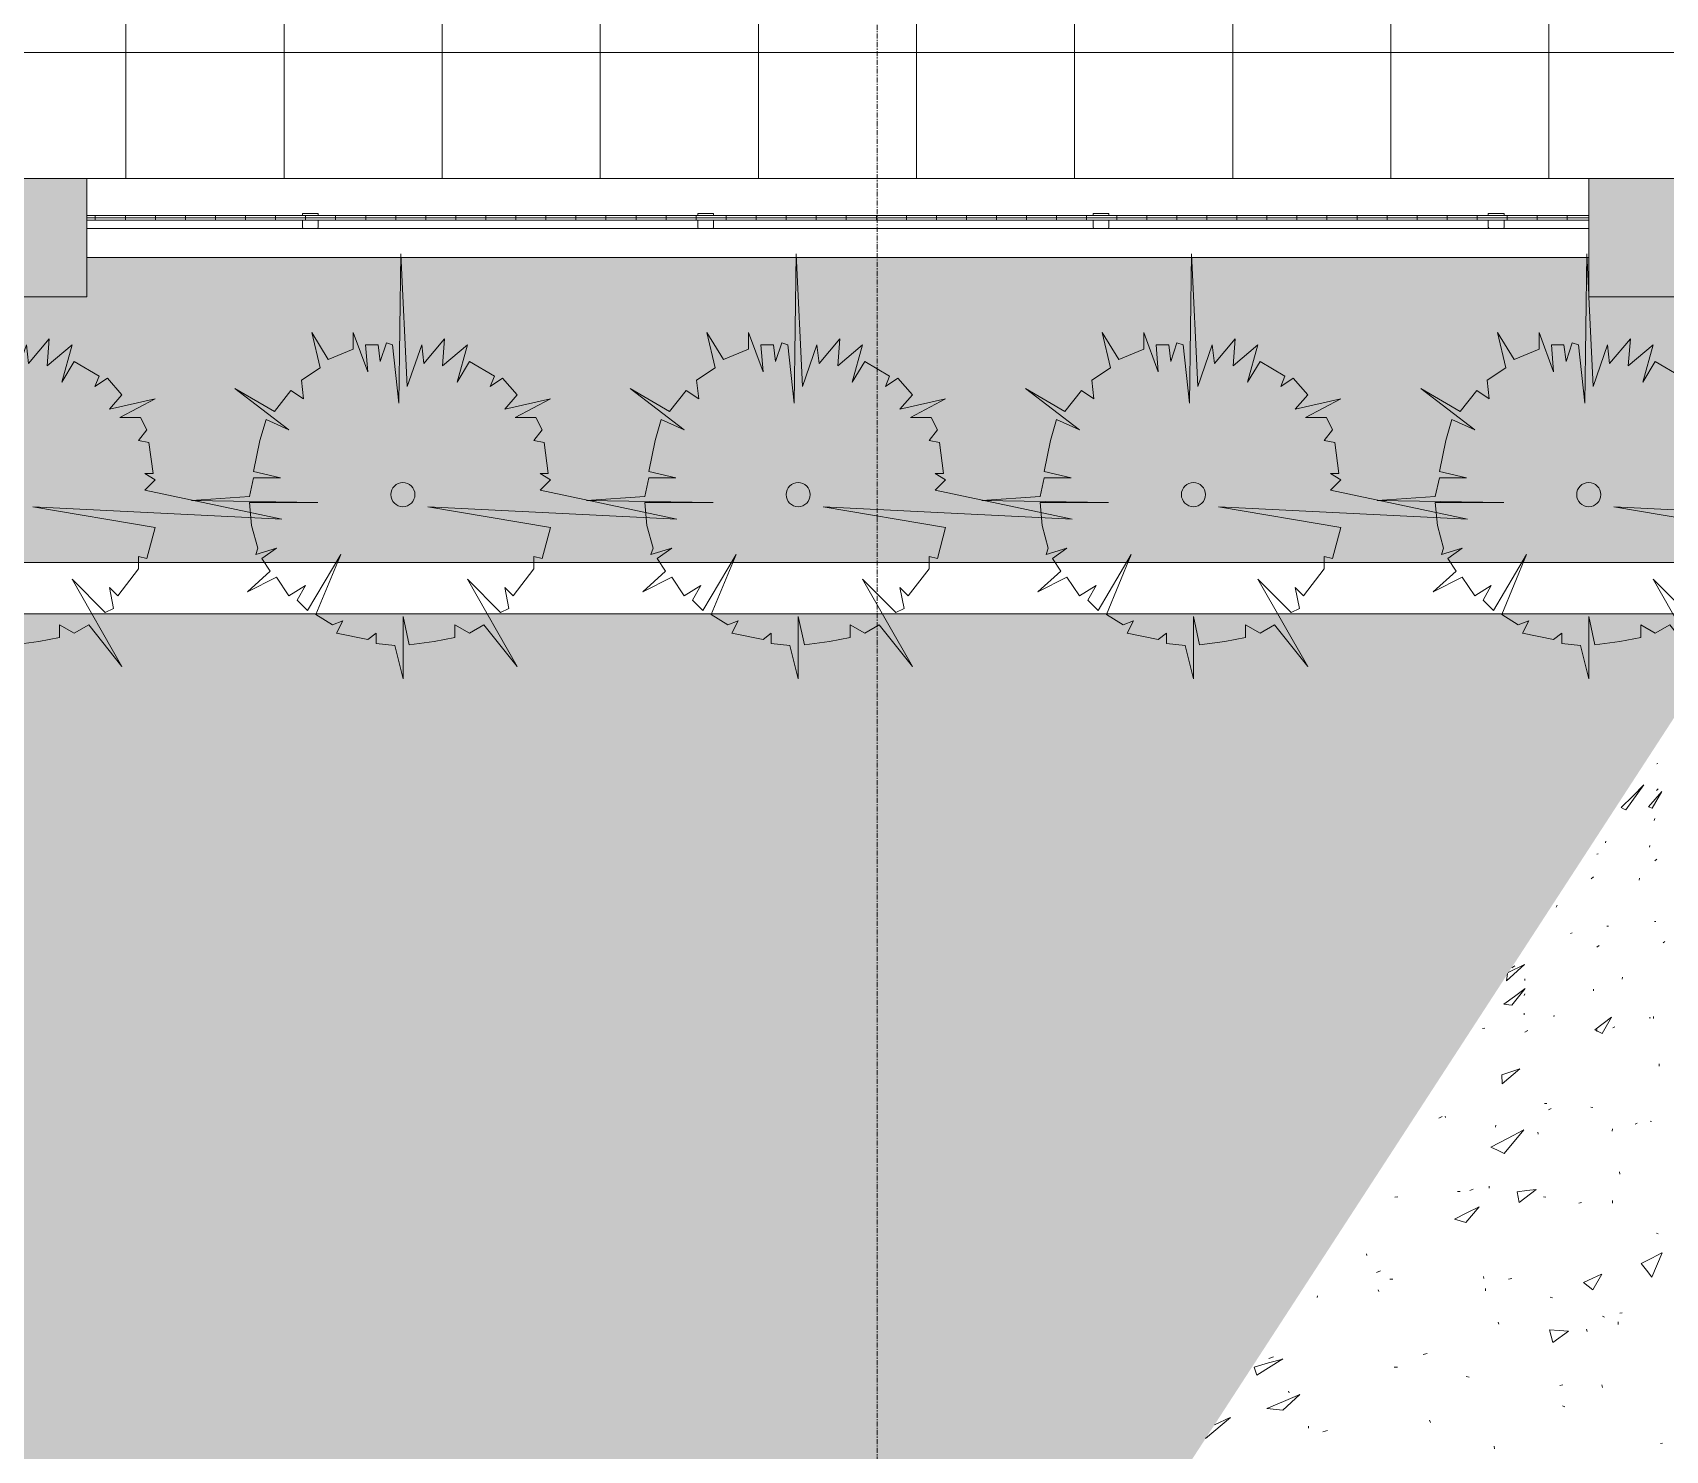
# Model space of a CAD drawing. Header units: millimetres. Extents: x 5359 to 218750, y -16347 to 109893.
# Drawn here: x 58816 to 62946, y 81200 to 84787 of the extents above; entities that cross this region are included whole.
import ezdxf

# ---------------------------------------------------------------- set-up
doc = ezdxf.new("R2010")
doc.units = ezdxf.units.MM
doc.linetypes.add('Double dash', pattern=[41.999998, 12, -6, 6, -6, 6, -6])
doc.linetypes.add('Grid Line', pattern=[22.225, 12.7, -3.175, 3.175, -3.175])
for name, color, linetype, lineweight in [('A-FLOR', 192, 'Continuous', 9), ('A-FLOR-HRAL', 11, 'Continuous', 9), ('A-FLOR-PATT', 8, 'Continuous', 9), ('A-WALL', 113, 'Continuous', 9), ('C-PROP-LINE', 91, 'Double dash', 18), ('G-IMPT', 8, 'Continuous', 9), ('L-PLNT', 71, 'Continuous', 9), ('S-COLS', 52, 'Continuous', 9), ('S-COLS-3', 9, 'Continuous', 9), ('S-COLS-4', 52, 'Continuous', 18), ('S-GRID-1', 1, 'Grid Line', 9)]:
    doc.layers.add(name, color=color, linetype=linetype, lineweight=lineweight)

# ---------------------------------------------------------------- blocks, each defined once
blk = doc.blocks.new('FP_75-TKCS_MB ĐỊNH VỊ CỔNG-HÀNG RÀO')
at = {"layer": 'A-FLOR-PATT'}
for p, q in [((62925, 82937), (62927.5, 82938.3)), ((62846.6, 82820.6), (62892.3, 82884.3)), ((62864.3, 82855.5), (62892.3, 82884.3)), ((62913.2, 82825.2), (62937.6, 82867.3)), ((62920.9, 82847.7), (62937.5, 82867.3)), ((62924, 82869.3), (62928.5, 82874)), ((62835, 82826.3), (62864.3, 82855.5)), ((62835, 82826.3), (62840.7, 82823.5)), ((62840.7, 82823.5), (62846.6, 82820.5)), ((62903.7, 82828.2), (62920.9, 82847.7)), ((62903.7, 82828.2), (62913.1, 82825.2)), ((62919.7, 82798.6), (62918.3, 82793.6)), ((62795.7, 82741.1), (62794.8, 82737.5)), ((62772.7, 82708.3), (62776.2, 82709.7)), ((62907.1, 82730.2), (62906.7, 82726)), ((62920.2, 82692.1), (62924.6, 82696.3)), ((62758.7, 82646.3), (62764.7, 82651)), ((62881.2, 82648.1), (62880, 82642.9)), ((62672.4, 82579.3), (62670.4, 82574.6)), ((62919.2, 82538.1), (62922.3, 82538.3)), ((62706.6, 82508.2), (62710.8, 82509.2)), ((62798.7, 82526.2), (62802.5, 82526.8)), ((62941.1, 82484.3), (62945.3, 82487.9)), ((62773.4, 82473.6), (62779.3, 82477.6)), ((62544.4, 82387.9), (62589.9, 82429.7)), ((62547.5, 82406.6), (62544.4, 82387.9)), ((62549.1, 82409), (62589.9, 82429.7)), ((62558.2, 82421.3), (62565.6, 82426.3)), ((62557.7, 82326.9), (62591.7, 82368.4)), ((62565.1, 82348.8), (62591.7, 82368.4)), ((62591.3, 82392.9), (62591, 82389.1)), ((62764.4, 82367.1), (62764.6, 82362.7)), ((62838.1, 82397.5), (62837.4, 82392)), ((62537.8, 82329), (62565.1, 82348.8)), ((62537.8, 82328.9), (62557.6, 82326.9)), ((62590.9, 82355.6), (62589.4, 82350.8)), ((62589.1, 82306.2), (62589.1, 82302.3)), ((62662.4, 82299.1), (62667.2, 82299.6)), ((62768.3, 82264.5), (62789.5, 82280.4)), ((62786.4, 82255.3), (62809.9, 82296.3)), ((62789.5, 82280.4), (62809.9, 82296.3)), ((62905.8, 82294.9), (62909.3, 82294.4)), ((62916.2, 82298.3), (62916.8, 82293.2)), ((62484, 82267.2), (62489.4, 82268.6)), ((62591.3, 82258.5), (62598.6, 82262.6)), ((62768.3, 82264.5), (62786.4, 82255.3)), ((62772.7, 82264.8), (62773.2, 82260.2)), ((62813.3, 82268.9), (62819, 82272.2)), ((62532.7, 82150.4), (62555.9, 82158)), ((62534, 82127.4), (62578.7, 82165.2)), ((62555.9, 82158), (62578.7, 82165.2)), ((62930.5, 82178.2), (62931.2, 82172.7)), ((62532.7, 82150.4), (62534, 82127.4)), ((62641, 82078.1), (62646.3, 82077.9)), ((62373.1, 82040.6), (62382, 82045.2)), ((62389.5, 82046.1), (62389.9, 82042.3)), ((62650.7, 82062.2), (62657.9, 82065.4)), ((62757.8, 82068.3), (62762.6, 82067.6)), ((62907.8, 82033.2), (62911.6, 82031.9)), ((62517.8, 82023.4), (62517.1, 82018.2)), ((62539.1, 81951.5), (62588.8, 82011.1)), ((62547.5, 81989.4), (62588.7, 82011.1)), ((62623.8, 82005.1), (62624.7, 82000.5)), ((62812.4, 82014.1), (62812.3, 82008.1)), ((62870.1, 82025.3), (62875.4, 82027.8)), ((62504.7, 81967), (62547.5, 81989.4)), ((62504.7, 81967), (62521.9, 81959.5)), ((62521.9, 81959.5), (62539, 81951.5)), ((62500.8, 81868.7), (62500.4, 81863.4)), ((62830.3, 81904.7), (62831.4, 81899.1)), ((62262.3, 81841.1), (62269.4, 81842.1)), ((62420.7, 81855), (62427.4, 81855.1)), ((62451.8, 81858.1), (62460.5, 81861.5)), ((62571.3, 81854.3), (62595.7, 81857.6)), ((62571.3, 81854.3), (62576.6, 81827.4)), ((62576.7, 81827.4), (62619.6, 81860.6)), ((62595.7, 81857.6), (62619.5, 81860.6)), ((62638.4, 81842), (62644.2, 81841.1)), ((62727.9, 81825.3), (62734.7, 81827.6)), ((62812.9, 81832.4), (62813, 81826.1)), ((62412.9, 81785.5), (62444.3, 81801)), ((62412.9, 81785.4), (62441.9, 81776.9)), ((62441.9, 81776.9), (62475.1, 81816.2)), ((62444.3, 81801), (62475.1, 81816.2)), ((62924.3, 81750.2), (62928.3, 81748.1)), ((62190.3, 81697.3), (62191.5, 81693.4)), ((62885.2, 81673.1), (62898.7, 81656)), ((62885.3, 81673.1), (62912.4, 81686.4)), ((62912, 81638.6), (62938, 81699.9)), ((62912.4, 81686.4), (62937.9, 81699.9)), ((62215.9, 81650.3), (62226.2, 81654.3)), ((62249.6, 81633), (62257.3, 81633.3)), ((62486, 81640.1), (62487.5, 81635.2)), ((62549.6, 81633.2), (62558.1, 81635.4)), ((62739, 81625.4), (62762.6, 81635.7)), ((62739, 81625.4), (62763.4, 81606.7)), ((62762.6, 81635.7), (62785.3, 81646)), ((62763.4, 81606.7), (62785.4, 81646)), ((62898.7, 81656), (62912, 81638.6)), ((62066.6, 81591.5), (62065.9, 81586.7)), ((62219.8, 81606.1), (62221.2, 81601.9)), ((62491.7, 81609.8), (62491.7, 81604.1)), ((62655.1, 81587.7), (62661.2, 81585.9)), ((62787.3, 81539.9), (62792.7, 81537.5)), ((62831.4, 81547.3), (62837.5, 81548.5)), ((62523.5, 81524.6), (62525.2, 81519.3)), ((62653.4, 81505.4), (62677.8, 81503.7)), ((62653.4, 81505.4), (62661.8, 81473.5)), ((62661.8, 81473.5), (62701.6, 81501.7)), ((62677.8, 81503.7), (62701.6, 81501.7)), ((62746.9, 81507), (62748.5, 81501)), ((62826.7, 81525.1), (62827.1, 81518.4)), ((61906.3, 81411.1), (61942.6, 81421.6)), ((61913.2, 81390.5), (61978.7, 81431.5)), ((61942.6, 81421.6), (61978.6, 81431.4)), ((61943.5, 81432.6), (61955.3, 81437.3)), ((62333.7, 81442.7), (62343.8, 81445.2)), ((61906.2, 81411.1), (61913.1, 81390.5)), ((62260.5, 81410.9), (62268.8, 81410.4)), ((62442.8, 81387.4), (62450.4, 81385.9)), ((61978.7, 81301.7), (62021.8, 81341.9)), ((61980.5, 81324.3), (62021.8, 81341.9)), ((61993.2, 81350), (61995, 81346)), ((62679.4, 81364.7), (62687.2, 81365.7)), ((62785.4, 81366.1), (62787.2, 81359.7)), ((61938.6, 81306), (61980.5, 81324.3)), ((61938.6, 81306), (61978.5, 81301.7)), ((62686.1, 81313.3), (62692.4, 81310.5)), ((61782.7, 81230), (61846, 81283.2)), ((61805.6, 81265.3), (61845.9, 81283.2)), ((62043.6, 81261.5), (62043.7, 81256.3)), ((62079.7, 81247.4), (62091.4, 81250.6)), ((62349.8, 81276.4), (62352, 81271.2)), ((62513.4, 81210.8), (62514.1, 81204.5)), ((62934.4, 81218.1), (62939.6, 81218.3))]:
    blk.add_line(p, q, dxfattribs=at)
blk = doc.blocks.new('M_Concrete-Rectangular-Column2 - 300x300-2025389-TKCS_MB ĐỊNH VỊ CỔNG-HÀNG RÀO')
at = {"layer": 'S-COLS-3'}
blk.add_hatch(color=256, dxfattribs=at).paths.add_polyline_path([(150, -150), (150, 150), (-150, 150), (-150, -150)])
at = {"layer": 'S-COLS-4'}
for p, q in [((150, 150), (-150, 150)), ((-150, 150), (-150, -150)), ((150, -150), (150, 150)), ((-150, -150), (150, -150))]:
    blk.add_line(p, q, dxfattribs=at)
blk = doc.blocks.new('NBS_CLDPhysicalSecuritySystems_MtlMeshPnlFncngSym_CLDModsecSecurusS3_InfillPanel - NBS_CLDPhysicalSecuritySystems_MtlMeshPnlFncngSym_CLDModsecSecurusS2_InfillPanel-2369324-TKCS_MB ĐỊNH VỊ CỔNG-HÀNG RÀO')
at = {"layer": 'A-FLOR-HRAL'}
h = blk.add_hatch(dxfattribs=at)
h.set_pattern_fill('FP_29', color=256, style=0, pattern_type=2)
h.set_pattern_definition([(180, (609.6, 0), (-2e-15, -13), []), (270, (609.6, 0), (76, 5e-15), [])])
h.paths.add_polyline_path([(0, 6), (0, -6), (3800, -6), (3800, 6), (1713.8, 6)])
for p, q in [((218, 27), (0, 27)), ((0, 6), (3800, 6)), ((214, 6), (214, 23)), ((254, 6), (214, 6)), ((218, 27), (250, 27)), ((1218, 27), (250, 27)), ((254, 23), (254, 6)), ((1214, 6), (1214, 23)), ((1254, 6), (1214, 6)), ((1218, 27), (1250, 27)), ((2218, 27), (1250, 27)), ((1254, 23), (1254, 6)), ((2214, 6), (2214, 23)), ((2254, 6), (2214, 6)), ((2218, 27), (2250, 27)), ((3218, 27), (2250, 27)), ((2254, 23), (2254, 6)), ((3214, 6), (3214, 23)), ((3254, 6), (3214, 6)), ((3218, 27), (3250, 27)), ((3800, 27), (3250, 27)), ((3254, 23), (3254, 6)), ((3800, -6), (0, -6)), ((214, -11), (214, -6)), ((214, -6), (254, -6)), ((254, -11), (214, -11)), ((254, -6), (254, -11)), ((1214, -11), (1214, -6)), ((1214, -6), (1254, -6)), ((1254, -11), (1214, -11)), ((1254, -6), (1254, -11)), ((2214, -11), (2214, -6)), ((2214, -6), (2254, -6)), ((2254, -11), (2214, -11)), ((2254, -6), (2254, -11)), ((3214, -11), (3214, -6)), ((3214, -6), (3254, -6)), ((3254, -11), (3214, -11)), ((3254, -6), (3254, -11))]:
    blk.add_line(p, q, dxfattribs=at)
for centre, start, end in [((218, 23), 90, 180), ((250, 23), 0, 90), ((1218, 23), 90, 180), ((1250, 23), 0, 90), ((2218, 23), 90, 180), ((2250, 23), 0, 90), ((3218, 23), 90, 180), ((3250, 23), 0, 90)]:
    blk.add_arc(centre, 4, start, end, dxfattribs=at)
blk = doc.blocks.new('CAY MAI VAN PHUC - CAY DUC SOC_dwg-2256080-TKCS_MB ĐỊNH VỊ CỔNG-HÀNG RÀO')
at = {"layer": 'G-IMPT', "flags": 128}
blk.add_lwpolyline([(32.8, 479.5), (12.9, 293.4), (6.2, 771.8), (-13.8, 346.6), (-60.3, 479.5), (-67, 419.7), (-133.5, 499.4), (-126.8, 413), (-206.6, 479.5), (-173.4, 359.9), (-213.3, 426.3), (-293.1, 379.8), (-279.8, 346.6), (-319.7, 373.2), (-366.2, 320), (-326.3, 273.5), (-472.6, 306.7), (-359.6, 246.9), (-426.1, 246.9), (-446, 207.1), (-419.4, 173.8), (-452.7, 167.2), (-466, 67.5), (-439.4, 67.5), (-472.6, 47.6), (-439.4, 14.4), (-878.3, -78.6), (-80.3, -38.8), (-472.6, -105.2), (-446, -204.9), (-419.4, -198.2), (-419.4, -238.1), (-352.9, -324.5), (-326.3, -297.9), (-339.6, -364.4), (-313, -377.6), (-206.6, -271.3), (-366.2, -550.4), (-259.8, -417.5), (-213.3, -444.1), (-166.7, -417.5), (-166.7, -457.4), (-100.2, -470.7), (-19.9, -481.4), (-0.5, -390.9), (-0.5, -590.3), (26.2, -484), (86, -477.3), (86, -444.1), (112.6, -464), (212.4, -444.1), (192.4, -404.2), (225.7, -417.5), (278.9, -384.3), (199.1, -191.6), (305.5, -371), (338.7, -337.8), (312.1, -291.3), (365.3, -324.5), (405.2, -264.7), (498.3, -311.2), (425.2, -244.8), (451.8, -204.9), (405.2, -171.7), (471.7, -191.6), (465.1, -171.7), (485, -98.6), (491.7, -25.5), (272.2, -25.5), (677.9, -18.8), (491.7, -5.6), (478.4, 54.2), (391.9, 54.2), (478.4, 74.2), (458.4, 173.8), (438.5, 240.3), (365.3, 207.1), (538.2, 340), (411.9, 266.9), (358.7, 333.3), (318.8, 306.7), (325.4, 366.5), (265.6, 406.4), (292.2, 519.4), (239, 433), (159.2, 466.2), (159.2, 519.4), (112.6, 393.1), (119.3, 479.5), (79.4, 479.5), (72.7, 426.3), (52.8, 486.1)], close=True, dxfattribs=at)
at = {"layer": 'G-IMPT'}
blk.add_circle((0, 0), 38.6, dxfattribs=at)
blk = doc.blocks.new('CAY MAI VAN PHUC - CAY BONG TRANG-2256527-TKCS_MB ĐỊNH VỊ CỔNG-HÀNG RÀO')
at = {"extrusion": (0, 0, -1), "xscale": 0.7894736842105263, "yscale": 0.7894736842105263, "zscale": -0.7894736842105263, "rotation": 180}
blk.add_blockref('CAY MAI VAN PHUC - CAY DUC SOC_dwg-2256080-TKCS_MB ĐỊNH VỊ CỔNG-HÀNG RÀO', (0, 0), dxfattribs=at)
blk = doc.blocks.new('CAY MAI VAN PHUC - CAY DUC SOC_dwg-V324-TKCS_MB ĐỊNH VỊ CỔNG-HÀNG RÀO')
at = {"layer": 'G-IMPT', "flags": 128}
for points in [[(32.8, 479.5), (12.9, 293.4), (6.2, 771.8), (0, 639.7)], [(-0.3, 633.3), (-13.8, 346.6), (-60.3, 479.5), (-67, 419.7), (-133.5, 499.4), (-126.8, 413), (-206.6, 479.5), (-173.4, 359.9), (-213.3, 426.3), (-293.1, 379.8), (-279.8, 346.6), (-319.7, 373.2), (-366.2, 320), (-326.3, 273.5), (-472.6, 306.7), (-359.6, 246.9), (-426.1, 246.9), (-446, 207.1), (-419.4, 173.8), (-452.7, 167.2), (-466, 67.5), (-439.4, 67.5), (-472.6, 47.6), (-439.4, 14.4), (-878.3, -78.6), (-80.3, -38.8), (-472.6, -105.2), (-446, -204.9), (-419.4, -198.2), (-419.4, -238.1), (-352.9, -324.5), (-326.3, -297.9), (-339.6, -364.4), (-313, -377.6), (-206.6, -271.3), (-366.2, -550.4), (-259.8, -417.5), (-213.3, -444.1), (-166.7, -417.5), (-166.7, -457.4), (-100.2, -470.7), (-19.9, -481.4), (-0.5, -390.9), (-0.5, -590.3), (26.2, -484), (86, -477.3), (86, -444.1), (112.6, -464), (212.4, -444.1), (192.4, -404.2), (225.7, -417.5), (278.9, -384.3), (199.1, -191.6), (305.5, -371), (338.7, -337.8), (312.1, -291.3), (365.3, -324.5), (405.2, -264.7), (498.3, -311.2), (425.2, -244.8), (451.8, -204.9), (405.2, -171.7), (471.7, -191.6), (465.1, -171.7), (485, -98.6), (491.7, -25.5), (272.2, -25.5), (677.9, -18.8), (491.7, -5.6), (478.4, 54.2), (391.9, 54.2), (478.4, 74.2), (458.4, 173.8), (438.5, 240.3), (365.3, 207.1), (538.2, 340), (411.9, 266.9), (358.7, 333.3), (318.8, 306.7), (325.4, 366.5), (265.6, 406.4), (292.2, 519.4), (239, 433), (159.2, 466.2), (159.2, 519.4), (112.6, 393.1), (119.3, 479.5), (79.4, 479.5), (72.7, 426.3), (52.8, 486.1), (32.8, 479.5)]]:
    blk.add_lwpolyline(points, dxfattribs=at)
at = {"layer": 'G-IMPT'}
blk.add_circle((0, 0), 38.6, dxfattribs=at)
blk = doc.blocks.new('CAY MAI VAN PHUC - CAY BONG TRANG-V325-TKCS_MB ĐỊNH VỊ CỔNG-HÀNG RÀO')
at = {"extrusion": (0, 0, -1), "xscale": 0.7894736842105263, "yscale": 0.7894736842105263, "zscale": -0.7894736842105263, "rotation": 180}
blk.add_blockref('CAY MAI VAN PHUC - CAY DUC SOC_dwg-V324-TKCS_MB ĐỊNH VỊ CỔNG-HÀNG RÀO', (0, 0), dxfattribs=at)
blk = doc.blocks.new('Family - ___-1476882-TKCS_MB ĐỊNH VỊ CỔNG-HÀNG RÀO')
at = {"layer": 'C-PROP-LINE'}
blk.add_line((33103.5, 84418.2), (127801.6, 84418.2), dxfattribs=at)

msp = doc.modelspace()

# ---------------------------------------------------------------- hatches: boundary and pattern name
at = {"layer": 'A-FLOR-PATT'}
h = msp.add_hatch(dxfattribs=at)
h.set_pattern_fill('FP_5', color=256, style=0, pattern_type=2)
h.set_pattern_definition([(90, (81451.8, 48336.34), (-400, 2e-14), []), (180, (81451.8, 48336.34), (-5e-14, -400), [])])
h.paths.add_polyline_path([(14081.4, -16347.2), (14081.4, 79336.3), (14075, 79693.3), (14055.9, 80049.7), (14024.1, 80405.3), (13979.6, 80759.5), (13922.5, 81111.9), (13852.8, 81462), (13770.7, 81809.4), (13676.3, 82153.7), (13569.6, 82494.3), (13450.9, 82831), (13320.2, 83163.2), (13177.7, 83490.5), (13023.6, 83812.5), (12858.2, 84128.8), (12681.5, 84439), (12493.9, 84742.7), (12295.6, 85039.6), (12086.8, 85329.1), (11867.8, 85611), (11638.9, 85884.9), (11400.3, 86150.5), (11152.4, 86407.4), (10895.5, 86655.3), (10630, 86893.8), (10356.1, 87122.8), (10074.1, 87341.7), (9784.6, 87550.5), (9487.8, 87748.9), (9184.1, 87936.5), (8873.9, 88113.1), (8557.5, 88278.6), (8235.5, 88432.7), (7908.2, 88575.1), (7576, 88705.8), (7239.4, 88824.6), (6898.7, 88931.3), (6554.4, 89025.7), (6207, 89107.8), (5856.9, 89177.4), (5504.5, 89234.6), (5358.8, 89252.8), (5358.8, 82030.3), (10052.8, 77336.3), (10052.8, -16347.2), (12634.8, -16347.2)])
h.paths.add_polyline_path([(51727.7, -16347.2), (56702.6, -16347.2), (56702.6, -12330.8), (31070.8, -12330.8), (26103.5, -7352), (26103.5, 40986.3), (24603.5, 40986.3), (22103.5, 38486.3), (22103.5, -8023.3), (22132.9, -8371.9), (22174.4, -8719.2), (22228.1, -9064.9), (22293.8, -9408.5), (22371.5, -9749.6), (22461, -10087.7), (22562.4, -10422.5), (22675.4, -10753.6), (22799.9, -11080.5), (22935.8, -11402.8), (23082.8, -11720.2), (23240.9, -12032.3), (23409.7, -12338.6), (23589.2, -12638.9), (23779.1, -12932.6), (23979.2, -13219.6), (24189.1, -13499.4), (24408.7, -13771.7), (24637.7, -14036.1), (24875.9, -14292.4), (25122.8, -14540.1), (25378.2, -14779.1), (25641.9, -15009), (25913.4, -15229.6), (26192.5, -15440.5), (26478.7, -15641.5), (26771.9, -15832.4), (27071.5, -16012.9), (27377.3, -16182.8), (27700.1, -16347.2), (44092.7, -16347.2)])
h.paths.add_polyline_path([(134801.6, 7388.2), (140779.3, 7388.2), (140779.3, 38986.3), (138279.3, 40986.3), (134801.5, 40986.3), (134801.5, 7388.2)])
h.paths.add_polyline_path([(157794.6, 7388.2), (157794.6, 109892.8), (152779.3, 109892.8), (152779.3, 7388.2), (155944.1, 7388.2)])
h.paths.add_polyline_path([(138279.3, 45986.3), (140779.3, 47986.3), (140779.3, 77336.3), (140773.2, 77721), (140754.7, 78105.2), (140723.9, 78488.6), (140680.8, 78870.9), (140625.5, 79251.5), (140558.1, 79630.2), (140478.5, 80006.6), (140386.9, 80380.2), (140283.4, 80750.7), (140168, 81117.6), (140041, 81480.7), (139902.4, 81839.5), (139752.3, 82193.7), (139591, 82542.9), (139418.5, 82886.8), (139235.2, 83224.9), (139041.1, 83557), (138836.4, 83882.8), (138621.4, 84201.7), (138396.3, 84513.7), (138161.3, 84818.2), (137916.7, 85115.1), (137662.7, 85403.9), (137399.5, 85684.5), (137127.5, 85956.5), (136843.4, 86222.8), (136558.1, 86473.7), (136261.2, 86718.3), (135956.7, 86953.3), (135644.7, 87178.4), (135325.8, 87393.4), (135000.1, 87598), (134668, 87792.2), (134329.8, 87975.5), (133986, 88148), (133636.7, 88309.3), (133282.6, 88459.3), (132923.7, 88598), (132560.6, 88725), (132193.7, 88840.4), (131823.2, 88943.9), (131449.6, 89035.5), (131073.3, 89115), (130694.5, 89182.5), (130313.9, 89237.8), (129931.6, 89280.9), (129548.2, 89311.7), (129164, 89330.2), (128779.3, 89336.3), (87752.6, 89336.3), (85252.6, 86836.3), (85252.6, 84418.2), (127801.6, 84418.2), (134801.6, 77417.7), (134801.6, 45986.3), (136085.6, 45986.3)])
h.paths.add_polyline_path([(24603.5, 45986.3), (26103.5, 45986.3), (26103.5, 77418.2), (33103.5, 84418.2), (75452.6, 84418.2), (75452.6, 86836.3), (72952.6, 89336.3), (32081.4, 89336.3), (31731.6, 89330.2), (31382.3, 89311.9), (31033.8, 89281.3), (30686.6, 89238.6), (30341.1, 89183.8), (29997.8, 89116.9), (29657, 89038), (29319.2, 88947.3), (28984.7, 88844.8), (28654, 88730.7), (28327.6, 88605), (28005.7, 88468.1), (27688.8, 88319.9), (27377.3, 88160.8), (27071.5, 87990.9), (26771.9, 87810.4), (26478.7, 87619.5), (26192.5, 87418.5), (25913.4, 87207.6), (25641.9, 86987), (25378.2, 86757.1), (25122.8, 86518.1), (24831.7, 86222.8), (24637.7, 86014.1), (24408.7, 85749.7), (24189.1, 85477.4), (23979.2, 85197.6), (23779.1, 84910.6), (23589.2, 84616.8), (23409.7, 84316.6), (23240.9, 84010.3), (23082.8, 83698.2), (22935.8, 83380.8), (22799.9, 83058.5), (22675.4, 82731.6), (22562.4, 82400.5), (22461, 82065.7), (22371.5, 81727.6), (22293.8, 81386.5), (22228.1, 81042.9), (22174.4, 80697.2), (22132.9, 80349.9), (22103.5, 80001.3), (22103.5, 48486.3), (23817.1, 46772.8)])
h.paths.add_polyline_path([(5358.8, 97336.3), (130779.3, 97336.3), (131136.3, 97342.7), (131492.7, 97361.8), (131848.3, 97393.6), (132202.5, 97438.1), (132554.9, 97495.2), (132905, 97564.9), (133252.4, 97647), (133596.7, 97741.4), (133937.3, 97848.1), (134274, 97966.8), (134606.2, 98097.5), (134933.5, 98240), (135255.5, 98394.1), (135571.8, 98559.5), (135882, 98736.2), (136185.8, 98923.8), (136482.6, 99122.1), (136772.1, 99330.9), (137054, 99549.9), (137328, 99778.8), (137593.5, 100017.4), (137850.4, 100265.3), (138098.3, 100522.2), (138336.8, 100787.7), (138565.8, 101061.6), (138784.8, 101343.6), (138993.6, 101633.1), (139191.9, 101929.9), (139379.5, 102233.6), (139556.1, 102543.8), (139721.6, 102860.2), (139875.7, 103182.2), (140018.1, 103509.5), (140148.8, 103841.7), (140267.6, 104178.3), (140374.3, 104519), (140468.7, 104863.3), (140550.8, 105210.7), (140620.5, 105560.8), (140681.9, 105947.8), (140722.1, 106267.4), (140753.9, 106622.9), (140773, 106979.4), (140779.3, 107336.3), (140779.3, 109892.8), (135779.3, 109892.8), (135779.3, 107336.3), (130779.3, 102336.3), (5358.8, 102336.3), (5358.8, 99924.4)])
h = msp.add_hatch(dxfattribs=at)
h.set_pattern_fill('FP_14', color=256, style=0, pattern_type=2)
h.set_pattern_definition([(0, (167.64, 11.2), (558.8, 558.8), [83.82, -16.764, 22.352, -16.764, -419.1]), (0, (167.64, 11.2), (558.8, 558.8), [-139.7, 83.82, -335.28]), (0, (139.7, 27.94), (558.8, 558.8), [55.88, -41.91, 83.82, -41.91, -335.28]), (0, (139.7, 27.94), (558.8, 558.8), [-223.52, 55.88, -279.4]), (0, (335.3, 251.46), (558.8, 558.8), [69.85, -27.94, 69.85, -391.16]), (0, (55.9, 363.2), (558.8, 558.8), [27.94, -55.88, 27.94, -447.04]), (90, (111.76, 363.2), (-558.8, 558.8), [50.292, -508.508]), (90, (279.4, 27.94), (-558.8, 558.8), [55.88, -502.92]), (90, (419.1, 251.46), (-558.8, 558.8), [55.88, -502.92]), (45, (352.04, 22.35), (0, 558.7996), [55.88, -734.383]), (135, (206.76, 22.35), (-558.7996, 0), [55.88, -734.383]), (63.435, (335.28, 25.15), (-0.0005, 558.8001), [55.88, -1193.635]), (75.964, (307.34, 27.94), (-0.00237, 558.80038), [55.88, -2248.111]), (75.964, (447.04, 251.46), (-0.00237, 558.80038), [44.704, -2259.287]), (75.964, (122.94, 363.22), (-0.00237, 558.80038), [39.116, -2264.875]), (104.036, (251.46, 27.94), (0.00237, 558.80038), [55.88, -2248.111]), (104.036, (391.16, 251.46), (0.00237, 558.80038), [44.704, -2259.287]), (104.036, (100.58, 363.22), (0.00237, 558.80038), [39.116, -2264.875]), (116.565, (223.52, 25.15), (0.0005, 558.8001), [55.88, -1193.634])])
h.paths.add_polyline_path([(26503.5, 61596.3), (26592.7, 61605.4), (26669.2, 61626.2), (26726, 61649.7), (26791.5, 61689.9), (26850, 61739.9), (26899.9, 61798.3), (26940.1, 61863.9), (26969.5, 61934.9), (26988.6, 62024.4), (26993.5, 62086.3), (26993.5, 77756.7), (32683.8, 83446.9), (69152.6, 83446.9), (69152.6, 84218.2), (63052.6, 84218.2), (63052.6, 84118.2), (62752.6, 84118.2), (62752.6, 84218.2), (58952.6, 84218.2), (58952.6, 84118.2), (58652.6, 84118.2), (58652.6, 84218.2), (54752.6, 84218.2), (54752.6, 84118.2), (54452.6, 84118.2), (54452.6, 84218.2), (50552.6, 84218.2), (50552.6, 84118.2), (50252.6, 84118.2), (50252.6, 84218.2), (46352.6, 84218.2), (46352.6, 84118.2), (46052.6, 84118.2), (46052.6, 84218.2), (42152.6, 84218.2), (42152.6, 84118.2), (41852.6, 84118.2), (41852.6, 84218.2), (37952.6, 84218.2), (37952.6, 84118.2), (37652.6, 84118.2), (37652.6, 84218.2), (33403.5, 84218.2), (33403.5, 84118.2), (33227.8, 84118.2), (33103.5, 83994), (33032.8, 84064.7), (29839, 80870.9), (29907.9, 80798.4), (29697.6, 80588.1), (29626.9, 80658.8), (26457.1, 77488.9), (26527.8, 77418.2), (26403.5, 77294), (26403.5, 77118.2), (26303.5, 77118.2), (26303.5, 73998.2), (26403.5, 73998.2), (26403.5, 73698.2), (26303.5, 73698.2), (26303.5, 69898.2), (26403.5, 69898.2), (26403.5, 69598.2), (26303.5, 69598.2), (26303.5, 65798.2), (26403.5, 65798.2), (26403.5, 65498.2), (26303.5, 65498.2), (26303.5, 61698.2), (26403.5, 61698.2), (26403.5, 61596.3)])
h = msp.add_hatch(dxfattribs=at)
h.set_pattern_fill('FP_21', color=256, style=0, pattern_type=2)
h.set_pattern_definition([(49.955, (0, 297.74), (480.9663, -42.0141), [50.245, -552.698]), (355.008, (0, 297.74), (-93.0422, 503.5904), [40.233, -442.564]), (100.468, (40.1, 294.23), (387.9225, 461.5805), [42.676, -469.437]), (46.139, (0, 431.63), (715.65, -110.812), [75.376, -829.133]), (96.646, (59.64, 422.4), (626.748, 652.169), [64.012, -704.134]), (351.198, (0, 431.6), (626.7464, 652.1696), [60.348, -663.83]), (20.97, (67.06, 398.16), (400.2635, -269.5499), [50.282, -553.099]), (326.042, (67.06, 398.16), (163.1587, 485.4848), [40.214, -442.35]), (71.424, (100.4, 375.7), (563.4193, 215.9336), [42.681, -469.488]), (37.456, (0, 297.74), (8.15442, 222.87167), [7.372, -429.577, 7.372, -441.64, -443.985]), (37.456, (0, 297.74), (8.15442, 222.87167), [-885.96, 7.372, -436.613]), (7.488, (0, 297.74), (176.40487, 264.05665), [7.376, -248.771, 7.376, -419.759, -169.312]), (7.488, (0, 297.74), (176.40487, 264.05665), [-683.282, 7.376, -161.936]), (327.541, (-149.53, 297.74), (357.9599, -15.1019), [7.373, -160.191, 7.373, -515.425, -693.712]), (327.541, (-149.53, 297.74), (357.9599, -15.1019), [-690.361, 7.373, -686.339]), (317.545, (-216.6, 297.74), (391.0611, 67.0181), [7.371, -210.404, 7.371, -339.728, -492.505]), (317.545, (-216.6, 297.74), (391.0611, 67.0181), [-564.873, 7.371, -485.134])])
h.paths.add_polyline_path([(39251, 79336.9), (45942.6, 79336.9), (45942.6, 79346.9), (45952.6, 79346.9), (45952.6, 79336.9), (60552.6, 79336.9), (60552.6, 79346.9), (60559.1, 79346.9), (63139.6, 83316.9), (32746.2, 83316.9), (36095.2, 79346.7), (36103.5, 79346.9), (36103.5, 79336.9), (36830.1, 79336.9)])

# ---------------------------------------------------------------- linework, layer by layer
at = {"layer": 'A-FLOR'}
for p, q in [((69152.6, 83446.9), (32683.8, 83446.9)), ((32737.6, 83316.9), (69152.6, 83316.9))]:
    msp.add_line(p, q, dxfattribs=at)
at = {"layer": 'A-WALL'}
for p, q in [((58952.6, 84418.2), (62752.6, 84418.2)), ((62752.6, 84218.2), (58952.6, 84218.2))]:
    msp.add_line(p, q, dxfattribs=at)
at = {"layer": 'S-GRID-1'}
msp.add_line((60952.6, 80482.7), (60952.6, 85982.7), dxfattribs=at)

# ---------------------------------------------------------------- block references
at = {"layer": 'A-FLOR'}
msp.add_blockref('FP_75-TKCS_MB ĐỊNH VỊ CỔNG-HÀNG RÀO', (0, 0), dxfattribs=at)
at = {"layer": 'A-FLOR-HRAL', "rotation": 180}
msp.add_blockref('NBS_CLDPhysicalSecuritySystems_MtlMeshPnlFncngSym_CLDModsecSecurusS3_InfillPanel - NBS_CLDPhysicalSecuritySystems_MtlMeshPnlFncngSym_CLDModsecSecurusS2_InfillPanel-2369324-TKCS_MB ĐỊNH VỊ CỔNG-HÀNG RÀO', (62752.6, 84318.2), dxfattribs=at)
at = {"layer": 'C-PROP-LINE'}
msp.add_blockref('Family - ___-1476882-TKCS_MB ĐỊNH VỊ CỔNG-HÀNG RÀO', (0, 0), dxfattribs=at)
at = {"layer": 'L-PLNT', "rotation": 180}
for name, p in [('CAY MAI VAN PHUC - CAY BONG TRANG-2256527-TKCS_MB ĐỊNH VỊ CỔNG-HÀNG RÀO', (58752.6, 83618.2)), ('CAY MAI VAN PHUC - CAY BONG TRANG-2256527-TKCS_MB ĐỊNH VỊ CỔNG-HÀNG RÀO', (59752.6, 83618.2)), ('CAY MAI VAN PHUC - CAY BONG TRANG-2256527-TKCS_MB ĐỊNH VỊ CỔNG-HÀNG RÀO', (60752.6, 83618.2)), ('CAY MAI VAN PHUC - CAY BONG TRANG-2256527-TKCS_MB ĐỊNH VỊ CỔNG-HÀNG RÀO', (61752.6, 83618.2)), ('CAY MAI VAN PHUC - CAY BONG TRANG-V325-TKCS_MB ĐỊNH VỊ CỔNG-HÀNG RÀO', (62752.6, 83618.2))]:
    msp.add_blockref(name, p, dxfattribs=at)
at = {"layer": 'S-COLS'}
for p in [(58802.6, 84268.2), (62902.6, 84268.2)]:
    msp.add_blockref('M_Concrete-Rectangular-Column2 - 300x300-2025389-TKCS_MB ĐỊNH VỊ CỔNG-HÀNG RÀO', p, dxfattribs=at)

doc.saveas('drawing.dxf')
